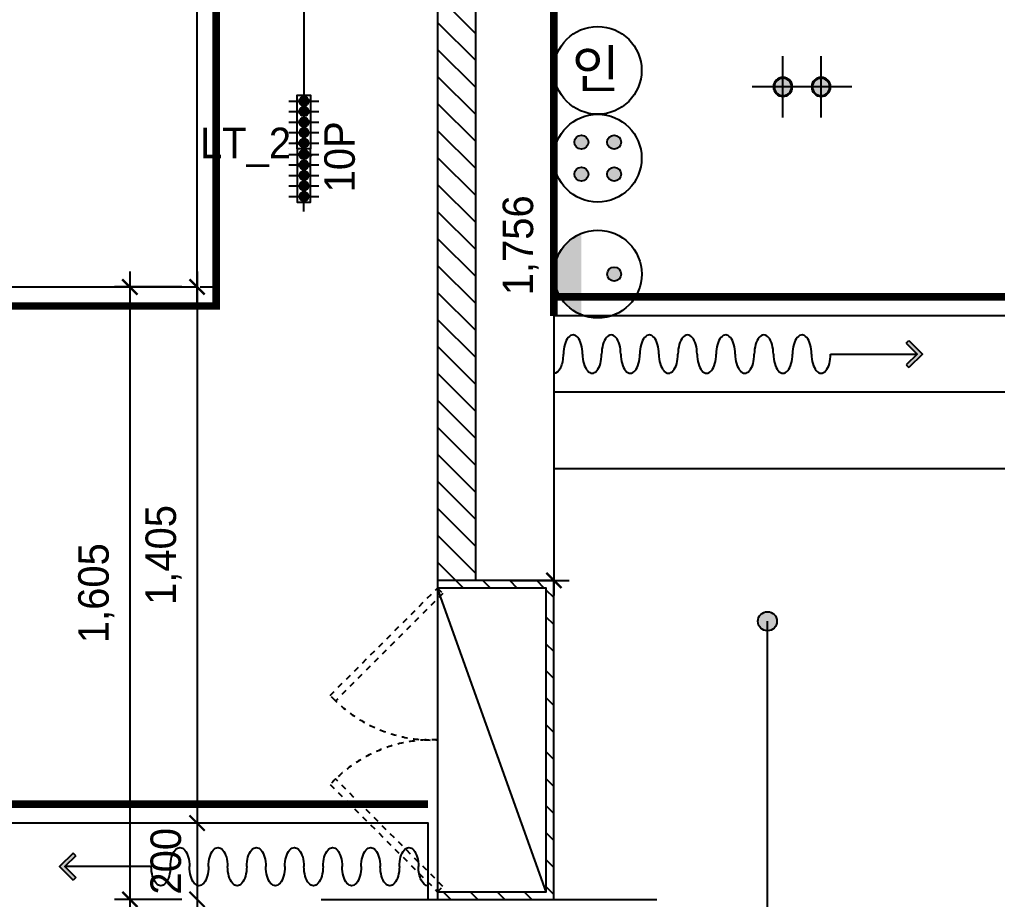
# Model space of a CAD drawing. Header units: millimetres. Extents: x 118028 to 193504, y 42792 to 96100.
# Drawn here: x 179781 to 182343, y 81148 to 83453 of the extents above; entities that cross this region are included whole.
import ezdxf

# ---------------------------------------------------------------- set-up
doc = ezdxf.new("R2010")
doc.units = ezdxf.units.MM
doc.header["$LTSCALE"] = 30
doc.header["$PDMODE"] = 3
for name, pattern in [('DASHEDX2', [1.5, 1, -0.5]), ('HID', [2.3, 1.5, -0.8]), ('HID2', [1, 0.5, -0.5]), ('HIDDEN', [9.525, 6.35, -3.175])]:
    doc.linetypes.add(name, pattern=pattern)
doc.layers.get('DEFPOINTS').update_dxf_attribs({"color": 248})
for name, color, linetype in [('0-ELC TEXT', 7, 'Continuous'), ('01. F-소품', 3, 'Continuous'), ('03-WAL NEW', 3, 'Continuous'), ('06-FUR', 6, 'Continuous'), ('07-DIM WAL', 5, 'Continuous'), ('2CONTINUOUS', 2, 'Continuous'), ('3.기호.계단선', 30, 'Continuous'), ('C-WIN', 4, 'Continuous'), ('CEIL-LIGHT', 7, 'Continuous'), ('RC-LIGHT', 7, 'Continuous'), ('설비', 140, 'Continuous')]:
    doc.layers.add(name, color=color, linetype=linetype)
doc.styles.add('HY 울릉도 L', font='')
doc.styles.add('코레일둥고', font='Korail_Round_Gothic_Medium.ttf')
doc.styles.get('HY 울릉도 L').set_extended_font_data('HY울릉도L')
doc.dimstyles.new('40', dxfattribs={"dimscale": 40, "dimtxt": 2, "dimasz": 1, "dimexe": 1, "dimexo": 1, "dimgap": 1, "dimtad": 1, "dimdec": 0, "dimrnd": 0.05, "dimdsep": 46, "dimlunit": 6, "dimtxsty": 'HY 울릉도 L', "dimblk": 'ARCHTICK', "dimcen": 2.5, "dimdle": 1, "dimclrd": 133, "dimclre": 133, "dimclrt": 30, "dimadec": 0, "dimazin": 0, "dimtfac": 1, "dimtdec": 0, "dimtix": 1, "dimtmove": 2, "dimatfit": 3, "dimldrblk": 'ARCHTICK', "dimfxl": 1, "dimlwd": -1, "dimlwe": -1, "dimarcsym": 0})

# ---------------------------------------------------------------- blocks, each defined once
blk = doc.blocks.new('vusaudeh')
at = {"layer": '2CONTINUOUS'}
for p, q in [((155381.4, 81983.8), (155176.4, 81983.8)), ((154771.4, 81147.8), (155651.4, 81147.8))]:
    blk.add_line(p, q, dxfattribs=at)
blk.add_lwpolyline([(155176.4, 81983.8), (155176.4, 85997.8), (155381.4, 85997.8), (155381.4, 81983.8)], dxfattribs=at)
at = {"layer": 'C-WIN'}
blk.add_lwpolyline([(158051.4, 82476.8), (155381.4, 82476.8), (155381.4, 82276.8), (158051.4, 82276.8)], close=True, dxfattribs=at)
blk = doc.blocks.new('cjswjdehds')
at = {"layer": '03-WAL NEW'}
h = blk.add_hatch(dxfattribs=at)
h.set_pattern_fill('_USER', color=256, scale=50, angle=135, pattern_type=0)
h.set_pattern_definition([(135, (273214.78, -123514.83), (-35.355339, -35.355339), [])])
h.paths.add_polyline_path([(180876.4, 83739.8), (180876.4, 81983.8), (180876.4, 81983.8), (180976.4, 81983.8), (180976.4, 83739.8)])
h.paths.add_polyline_path([(180976.4, 85997.8), (180926.4, 85997.8, 0.414214), (180876.4, 85947.8), (180876.4, 84322.8), (180876.4, 84739.8), (180976.4, 84739.8)])
h.paths.add_polyline_path([(181181.4, 81147.8), (181181.4, 81983.8), (180976.4, 81983.8), (180876.4, 81983.8), (180876.4, 81963.8), (181161.4, 81963.8), (181161.4, 81167.8), (180876.4, 81167.8), (180876.4, 81147.8), (180976.4, 81147.8)])
h.paths.add_polyline_path([(180766.8, 86322.2), (180929.1, 86169.6), (180817.1, 86050.6), (180654.9, 86203.1)], flags=9)
at = {"layer": '03-WAL NEW', "transparency": 33554687}
blk.add_lwpolyline([(180976.4, 85997.8), (180926.4, 85997.8, 0.414214), (180876.4, 85947.8), (180876.4, 81147.8), (180976.4, 81147.8)], format="xyb", dxfattribs=at)
for points in [[(180876.4, 81167.8), (180876.4, 81147.8), (181181.4, 81147.8), (181181.4, 81983.8), (180876.4, 81983.8), (180876.4, 81963.8)], [(180876.4, 81167.8), (181161.4, 81167.8), (181161.4, 81963.8), (180876.4, 81963.8)]]:
    blk.add_lwpolyline(points, dxfattribs=at)
at = {"layer": '06-FUR', "color": 8, "linetype": 'HID2'}
for points in [[(180595, 81682.4), (180876.4, 81963.8), (180890.5, 81949.7), (180609.1, 81668.2), (180595, 81682.4)], [(180595, 81449.2), (180876.4, 81167.8), (180890.5, 81181.9), (180609.1, 81463.4), (180595, 81449.2)]]:
    blk.add_lwpolyline(points, dxfattribs=at)
at = {"layer": '06-FUR', "color": 8}
blk.add_lwpolyline([(181161.4, 81167.8), (180876.4, 81963.8), (180876.4, 81167.8)], dxfattribs=at)
at = {"layer": '06-FUR', "color": 8, "linetype": 'HID2'}
for centre, start, end in [((180862, 81928.2), 224.2101, 272.2745), ((180862, 81203.4), 87.7255, 135.7899)]:
    blk.add_arc(centre, 362.7, start, end, dxfattribs=at)
blk.add_blockref('vusaudeh', (25800, 0))
blk = doc.blocks.new('FFSFDF')
at = {"layer": '01. F-소품'}
blk.add_hatch(color=8, dxfattribs=at).paths.add_polyline_path([(1567672.9, 1746751.1), (1567679.9, 1746744.1), (1567715.3, 1746779.4), (1567679.9, 1746814.8), (1567672.9, 1746807.7), (1567701.2, 1746779.4)])
at = {"layer": '01. F-소품', "color": 8}
for p, q in [((1567672.9, 1746807.7), (1567679.9, 1746814.8)), ((1567474.8, 1746779.4), (1567701.2, 1746779.4)), ((1567672.9, 1746751.1), (1567679.9, 1746744.1))]:
    blk.add_line(p, q, dxfattribs=at)
for points in [[(1567679.9, 1746814.8), (1567715.3, 1746779.4), (1567679.9, 1746744.1)], [(1567672.9, 1746807.7), (1567701.2, 1746779.4), (1567672.9, 1746751.1)]]:
    blk.add_lwpolyline(points, dxfattribs=at)
for centre, start_param, end_param in [((1566799.8, 1746779.4), 1.570796, 4.712389), ((1566899.8, 1746779.4), 1.570796, 4.712389), ((1566999.8, 1746779.4), 1.570796, 4.712389), ((1567099.8, 1746779.4), 1.570796, 4.712389), ((1567199.8, 1746779.4), 1.570796, 4.712389), ((1567299.8, 1746779.4), 1.570796, 4.712389), ((1567399.8, 1746779.4), 1.570796, 4.712389), ((1566749.8, 1746779.4), 6.283185, 7.853982), ((1566849.8, 1746779.4), 4.712389, 7.853982), ((1566949.8, 1746779.4), 4.712389, 7.853982), ((1567049.8, 1746779.4), 4.712389, 7.853982), ((1567149.8, 1746779.4), 4.712389, 7.853982), ((1567249.8, 1746779.4), 4.712389, 7.853982), ((1567349.8, 1746779.4), 4.712389, 7.853982), ((1567449.8, 1746779.4), 4.712389, 7.853982)]:
    blk.add_ellipse(centre, major_axis=(0, -50), ratio=0.5, start_param=start_param, end_param=end_param, dxfattribs=at)
blk = doc.blocks.new('1')
at = {"linetype": 'Continuous'}
h = blk.add_hatch(color=4, dxfattribs=at)
h.dxf.hatch_style = 1
edge = h.paths.add_edge_path()
edge.add_arc((11539653.5, -14273503.8), 37.5, 0, 360)
at = {"color": 1, "linetype": 'Continuous'}
for p, q in [((11539653.5, -14273637.1), (11539653.5, -14273370.5)), ((11539520.2, -14273503.8), (11539786.8, -14273503.8))]:
    blk.add_line(p, q, dxfattribs=at)
at = {"color": 4, "linetype": 'Continuous'}
for radius in [41.5, 37.5]:
    blk.add_circle((11539653.5, -14273503.8), radius, dxfattribs=at)
blk = doc.blocks.new("5RN'")
at = {"layer": 'RC-LIGHT'}
blk.add_lwpolyline([(188137.5, 27400.3), (188277.5, 27400.3), (188277.5, 27435.3), (188137.5, 27435.3)], close=True, dxfattribs=at)
at = {"layer": 'RC-LIGHT', "yscale": 0.2948704765105351, "zscale": 0.2948704765105351}
for p, xscale in [((-3214550.6, 4236252.7), 0.2948704765105351), ((-3214523.1, 4236252.7), 0.2948704765105351), ((3590910.6, 4236252.7), -0.2948704765105351), ((3590938.1, 4236252.7), -0.2948704765105351), ((3590965.5, 4236252.7), -0.2948704765105351)]:
    blk.add_blockref('1', p, dxfattribs=dict(at, xscale=xscale))
blk = doc.blocks.new('_ArchTick')
at = {"color": 0, "linetype": 'ByBlock', "const_width": 0.15}
blk.add_lwpolyline([(-0.5, -0.5), (0.5, 0.5)], dxfattribs=at)
blk = doc.blocks.new('*D109')
at = {"layer": '07-DIM WAL', "color": 133, "transparency": 16777216}
for p, q in [((180246.4, 82792.8), (180246.4, 81307.8)), ((180254.4, 82752.8), (180286.4, 82752.8)), ((180286.4, 81347.8), (180286.4, 81347.8))]:
    blk.add_line(p, q, dxfattribs=at)
at = {"layer": 'DEFPOINTS', "color": 0, "transparency": 16777216}
for p in [(180214.4, 82752.8), (180246.4, 81347.8), (180246.4, 81347.8)]:
    blk.add_point(p, dxfattribs=at)
at = {"layer": '07-DIM WAL', "color": 133, "transparency": 16777216, "xscale": 40, "yscale": 40, "zscale": 40}
for p, rotation in [((180246.4, 82752.8), 90), ((180246.4, 81347.8), 270)]:
    blk.add_blockref('_ArchTick', p, dxfattribs=dict(at, rotation=rotation))
at = {"layer": '07-DIM WAL', "color": 30, "transparency": 16777216, "insert": (180158.5, 82050.3), "char_height": 80, "attachment_point": 5, "rotation": 90, "style": 'HY 울릉도 L'}
blk.add_mtext('1,405', dxfattribs=at)
blk = doc.blocks.new('*D110')
at = {"layer": '07-DIM WAL', "color": 133, "transparency": 16777216}
for p, q in [((180246.4, 81387.8), (180246.4, 81107.8)), ((180206.4, 81347.8), (180206.4, 81347.8)), ((180206.4, 81147.8), (180206.4, 81147.8))]:
    blk.add_line(p, q, dxfattribs=at)
at = {"layer": 'DEFPOINTS', "color": 0, "transparency": 16777216}
for p in [(180246.4, 81347.8), (180246.4, 81147.8), (180246.4, 81147.8)]:
    blk.add_point(p, dxfattribs=at)
at = {"layer": '07-DIM WAL', "color": 133, "transparency": 16777216, "xscale": 40, "yscale": 40, "zscale": 40}
for p, rotation in [((180246.4, 81347.8), 270), ((180246.4, 81147.8), 90)]:
    blk.add_blockref('_ArchTick', p, dxfattribs=dict(at, rotation=rotation))
at = {"layer": '07-DIM WAL', "color": 30, "transparency": 16777216, "insert": (180164.7, 81247.8), "char_height": 80, "attachment_point": 5, "rotation": 90, "style": 'HY 울릉도 L'}
blk.add_mtext('200', dxfattribs=at)
blk = doc.blocks.new('*D124')
at = {"layer": '07-DIM WAL', "color": 133, "transparency": 16777216}
for p, q in [((180526.4, 84254.8), (180526.4, 83074.8)), ((180486.4, 84214.8), (180486.4, 84214.8)), ((180486.4, 83114.8), (180486.4, 83114.8))]:
    blk.add_line(p, q, dxfattribs=at)
at = {"layer": 'DEFPOINTS', "color": 0, "transparency": 16777216}
for p in [(180526.4, 84214.8), (180526.4, 83114.8), (180526.4, 83114.8)]:
    blk.add_point(p, dxfattribs=at)
at = {"layer": '07-DIM WAL', "color": 133, "transparency": 16777216, "xscale": 40, "yscale": 40, "zscale": 40}
for p, rotation in [((180526.4, 84214.8), 90), ((180526.4, 83114.8), 270)]:
    blk.add_blockref('_ArchTick', p, dxfattribs=dict(at, rotation=rotation))
at = {"layer": '07-DIM WAL', "color": 30, "transparency": 16777216, "insert": (180438.5, 83664.8), "char_height": 80, "attachment_point": 5, "rotation": 90, "style": 'HY 울릉도 L'}
blk.add_mtext('1,100', dxfattribs=at)
blk = doc.blocks.new('4RNZHS')
at = {"layer": '설비'}
h = blk.add_hatch(color=140, dxfattribs=at)
edge = h.paths.add_edge_path()
edge.add_arc((244434.2, 96095.3), 18.3, -90, 270, ccw=False)
h = blk.add_hatch(color=140, dxfattribs=at)
edge = h.paths.add_edge_path()
edge.add_arc((244520, 96095.3), 18.3, 270, 630)
h = blk.add_hatch(color=140, dxfattribs=at)
edge = h.paths.add_edge_path()
edge.add_arc((244434.2, 96011.2), 18.3, -90, 270, ccw=False)
h = blk.add_hatch(color=140, dxfattribs=at)
edge = h.paths.add_edge_path()
edge.add_arc((244520, 96011.2), 18.3, 270, 630)
at = {"layer": '설비', "color": 140}
for centre, radius in [((244477.1, 96053.3), 115), ((244434.2, 96095.3), 18.3), ((244520, 96095.3), 18.3), ((244434.2, 96011.2), 18.3), ((244520, 96011.2), 18.3)]:
    blk.add_circle(centre, radius, dxfattribs=at)
blk = doc.blocks.new('DLSXJSPT')
at = {"layer": '설비', "color": 140}
blk.add_circle((242956, 103418.4), 115, dxfattribs=at)
at = {"layer": '설비', "color": 140, "style": '코레일둥고'}
blk.add_text('인', height=100, dxfattribs=at).set_placement((242888.1, 103372))
blk = doc.blocks.new('DLFRN')
at = {"layer": '설비'}
h = blk.add_hatch(color=140, dxfattribs=at)
edge = h.paths.add_edge_path()
edge.add_arc((236552.3, 104850.7), 18.3, 0, 360)
h = blk.add_hatch(color=140, dxfattribs=at)
edge = h.paths.add_edge_path()
edge.add_line((236658.9, 104764.8), (236445.6, 104764.8))
edge.add_ellipse((236552.3, 104807.8), major_axis=(81.3, 81.3), ratio=1, start_angle=156.9578, end_angle=293.0422)
at = {"layer": '설비', "color": 140}
for centre, radius in [((236552.3, 104807.8), 115), ((236552.3, 104850.7), 18.3)]:
    blk.add_circle(centre, radius, dxfattribs=at)
blk = doc.blocks.new('*D374')
at = {"layer": '07-DIM WAL', "color": 133, "transparency": 16777216}
for p, q in [((180246.4, 82712.8), (180246.4, 85716.8)), ((180206.4, 85676.8), (180206.4, 85676.8)), ((180206.4, 82752.8), (180206.4, 82752.8))]:
    blk.add_line(p, q, dxfattribs=at)
at = {"layer": 'DEFPOINTS', "color": 0, "transparency": 16777216}
for p in [(180246.4, 85676.8), (180246.4, 85676.8), (180246.4, 82752.8)]:
    blk.add_point(p, dxfattribs=at)
at = {"layer": '07-DIM WAL', "color": 133, "transparency": 16777216, "xscale": 40, "yscale": 40, "zscale": 40}
for p, rotation in [((180246.4, 85676.8), 90), ((180246.4, 82752.8), 270)]:
    blk.add_blockref('_ArchTick', p, dxfattribs=dict(at, rotation=rotation))
at = {"layer": '07-DIM WAL', "color": 30, "transparency": 16777216, "insert": (180158.4, 84214.8), "char_height": 80, "attachment_point": 5, "rotation": 90, "style": 'HY 울릉도 L'}
blk.add_mtext('2,924', dxfattribs=at)
blk = doc.blocks.new('*D377')
at = {"layer": '07-DIM WAL', "color": 133, "transparency": 16777216}
for p, q in [((181181.4, 83779.8), (181181.4, 81943.8)), ((181016.4, 83739.8), (181221.4, 83739.8)), ((181068.9, 81983.8), (181221.4, 81983.8))]:
    blk.add_line(p, q, dxfattribs=at)
at = {"layer": 'DEFPOINTS', "color": 0, "transparency": 16777216}
for p in [(180976.4, 83739.8), (181028.9, 81983.8), (181181.4, 81983.8)]:
    blk.add_point(p, dxfattribs=at)
at = {"layer": '07-DIM WAL', "color": 133, "transparency": 16777216, "xscale": 40, "yscale": 40, "zscale": 40}
for p, rotation in [((181181.4, 83739.8), 90), ((181181.4, 81983.8), 270)]:
    blk.add_blockref('_ArchTick', p, dxfattribs=dict(at, rotation=rotation))
at = {"layer": '07-DIM WAL', "color": 30, "transparency": 16777216, "insert": (181094.3, 82861.8), "char_height": 80, "attachment_point": 5, "rotation": 90, "style": 'HY 울릉도 L'}
blk.add_mtext('1,756', dxfattribs=at)
blk = doc.blocks.new('*D380')
at = {"layer": '07-DIM WAL', "color": 133, "transparency": 16777216}
for p, q in [((180070.1, 82792.8), (180070.1, 81107.8)), ((180206.4, 82752.8), (180030.1, 82752.8)), ((180206.4, 81147.8), (180030.1, 81147.8))]:
    blk.add_line(p, q, dxfattribs=at)
at = {"layer": 'DEFPOINTS', "color": 0, "transparency": 16777216}
for p in [(180246.4, 82752.8), (180070.1, 81147.8), (180246.4, 81147.8)]:
    blk.add_point(p, dxfattribs=at)
at = {"layer": '07-DIM WAL', "color": 133, "transparency": 16777216, "xscale": 40, "yscale": 40, "zscale": 40}
for p, rotation in [((180070.1, 82752.8), 90), ((180070.1, 81147.8), 270)]:
    blk.add_blockref('_ArchTick', p, dxfattribs=dict(at, rotation=rotation))
at = {"layer": '07-DIM WAL', "color": 30, "transparency": 16777216, "insert": (179982.2, 81950.3), "char_height": 80, "attachment_point": 5, "rotation": 90, "style": 'HY 울릉도 L'}
blk.add_mtext('1,605', dxfattribs=at)

msp = doc.modelspace()

# ---------------------------------------------------------------- hatches: boundary and pattern name
at = {"layer": '0-ELC TEXT'}
h = msp.add_hatch(color=256, dxfattribs=at)
h.dxf.hatch_style = 1
edge = h.paths.add_edge_path()
edge.add_arc((181740.8, 81876.6), 25, 0, 360, ccw=False)

# ---------------------------------------------------------------- linework, layer by layer
msp.add_line((181740.8, 80714.3), (181740.8, 81876.6), dxfattribs=at)
msp.add_circle((181740.8, 81876.6), 25, dxfattribs=at)
at = {"layer": '3.기호.계단선', "linetype": 'HID', "const_width": 20}
msp.add_lwpolyline([(181181.4, 85786.8), (181181.4, 82676.8)], dxfattribs=at)
at = {"layer": 'CEIL-LIGHT', "color": 10, "linetype": 'HIDDEN', "const_width": 20}
msp.add_lwpolyline([(180296.4, 85726.8), (176917.4, 85726.8), (176917.4, 82702.8), (180296.4, 82702.8)], close=True, dxfattribs=at)
at = {"layer": 'CEIL-LIGHT'}
msp.add_lwpolyline([(180246.4, 85676.8), (176967.4, 85676.8), (176967.4, 82752.8), (180246.4, 82752.8)], close=True, dxfattribs=at)
at = {"layer": 'CEIL-LIGHT', "color": 10, "linetype": 'HIDDEN'}
for points in [[(181181.4, 82726.8, 20, 20, 0), (185061.4, 82726.8, 20, 20, 0)], [(176257.4, 81397.8, 20, 20, 0), (180851.4, 81397.8, 20, 20, 0)]]:
    msp.add_lwpolyline(points, format="xyseb", dxfattribs=at)
at = {"layer": 'CEIL-LIGHT'}
for points in [[(185061.4, 82676.8), (181181.4, 82676.8)], [(180851.4, 81147.8), (180851.4, 81347.8), (176257.4, 81347.8)]]:
    msp.add_lwpolyline(points, dxfattribs=at)

# ---------------------------------------------------------------- block references
msp.add_blockref('cjswjdehds', (0, 0))
at = {"color": 0}
msp.add_blockref('FFSFDF', (-1385568.4, -1664202.6), dxfattribs=at)
at = {"color": 0, "xscale": -1}
msp.add_blockref('FFSFDF', (1747601.1, -1665545.6), dxfattribs=at)
at = {"layer": 'RC-LIGHT', "xscale": -0.6024096385271789, "yscale": 0.6024096385271789, "zscale": 0.6024096385271789}
for p in [(7133379.9, 8681773.1), (7133479.9, 8681773.1)]:
    msp.add_blockref('1', p, dxfattribs=at)
at = {"layer": 'RC-LIGHT', "xscale": -1, "rotation": 269.9999999999999}
msp.add_blockref("5RN'", (153108.6, -105022.7), dxfattribs=at)
at = {"layer": 'RC-LIGHT', "rotation": 269.9999999999999}
msp.add_blockref("5RN'", (153108.6, 271252.3), dxfattribs=at)
at = {"layer": '설비'}
for name, p in [('DLSXJSPT', (-61659.9, -20098.2)), ('4RNZHS', (-63181, -12963.1))]:
    msp.add_blockref(name, p, dxfattribs=at)
at = {"layer": '설비', "rotation": 270}
msp.add_blockref('DLFRN', (76488.6, 319338.7), dxfattribs=at)

# ---------------------------------------------------------------- texts
at = {"layer": '0-ELC TEXT', "color": 7, "linetype": 'DASHEDX2', "style": '코레일둥고'}
msp.add_text('10P', height=80, rotation=90, dxfattribs=at).set_placement((180659.6, 83000.5))
at = {"layer": '3.기호.계단선', "style": '코레일둥고'}
msp.add_text('LT_2', height=80, dxfattribs=at).set_placement((180254, 83090.1))

# ---------------------------------------------------------------- dimensions: what is measured, and where the dimension line sits
at = {"layer": '07-DIM WAL'}
for base, p1, p2, picture, middle in [((180246.4, 85676.8), (180246.4, 82752.8), (180246.4, 85676.8), '*D374', (180158.4, 84214.8)), ((180526.4, 83114.8), (180526.4, 84214.8), (180526.4, 83114.8), '*D124', (180438.5, 83664.8)), ((181181.4, 81983.8), (180976.4, 83739.8), (181028.9, 81983.8), '*D377', (181094.3, 82861.8)), ((180070.1, 81147.8), (180246.4, 82752.8), (180246.4, 81147.8), '*D380', (179982.2, 81950.3)), ((180246.4, 81347.8), (180214.4, 82752.8), (180246.4, 81347.8), '*D109', (180158.5, 82050.3)), ((180246.4, 81147.8), (180246.4, 81347.8), (180246.4, 81147.8), '*D110', (180164.7, 81247.8))]:
    dim = msp.add_linear_dim(base=base, p1=p1, p2=p2, angle=90, dimstyle='40', dxfattribs=at)
    dim.commit()
    dim.dimension.update_dxf_attribs({"geometry": picture, "text_midpoint": middle})

doc.saveas('drawing.dxf')
